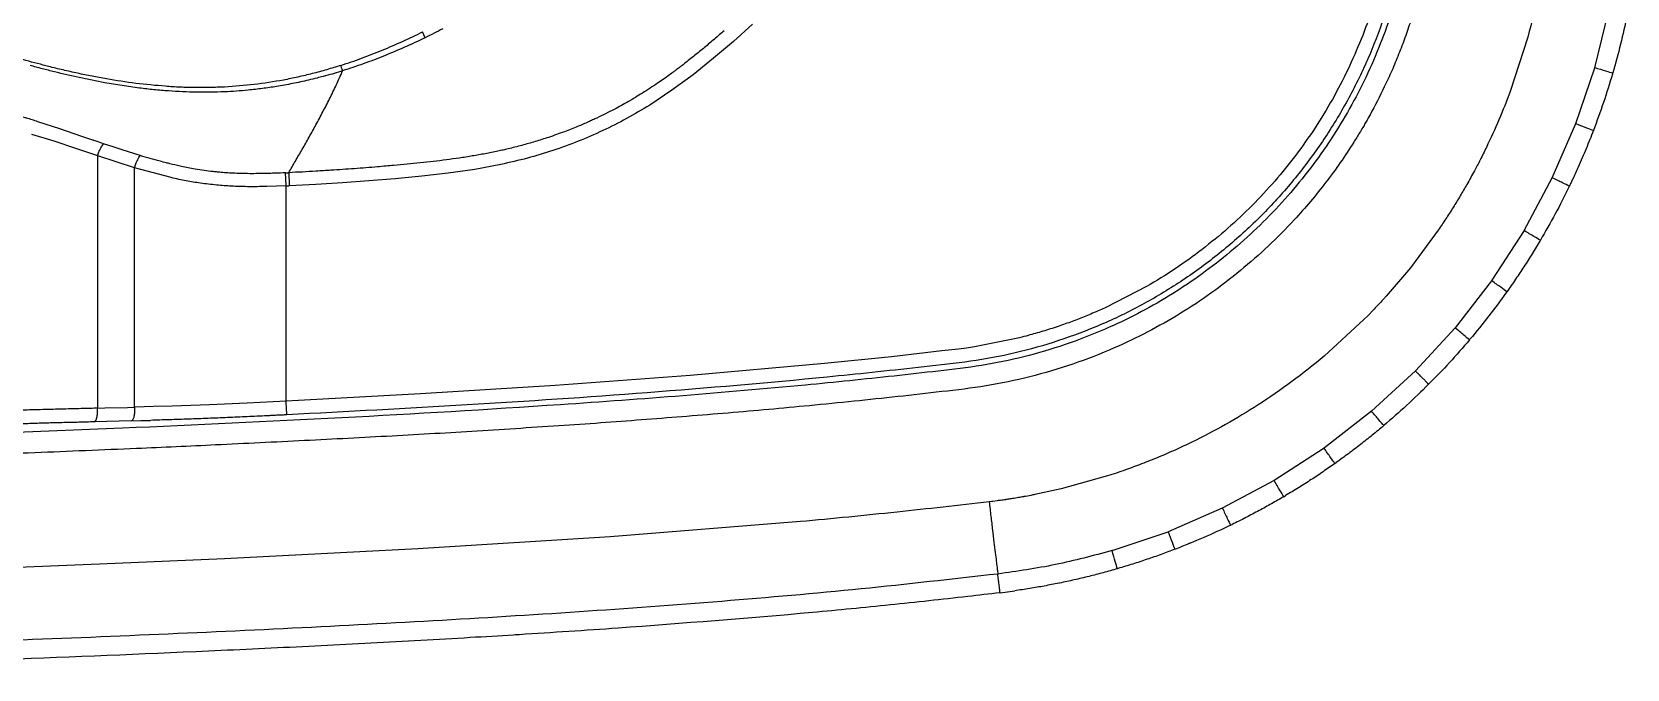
# Model space of a CAD drawing. Extents: x -51 to 27, y -13 to 136.
# Drawn here: x 9.69 to 26.22, y 5.94 to 12.54 of the extents above; entities that cross this region are included whole.
import ezdxf

# ---------------------------------------------------------------- set-up
doc = ezdxf.new("R2010")
doc.units = 0
doc.header["$MEASUREMENT"] = 0
doc.layers.add('GEOMETRY', color=2, linetype='Continuous', lineweight=25)

# ---------------------------------------------------------------- blocks, each defined once
blk = doc.blocks.new('2026 MONTERREY-BLOOM')
at = {"layer": 'GEOMETRY'}
for p, q in [((37.563, -71.548), (37.709, -70.957)), ((25.447, -71.237), (25.418, -71.178)), ((28.839, -71.098), (28.639, -71.275)), ((28.639, -71.275), (28.434, -71.45)), ((36.87, -71.233), (36.688, -71.795)), ((28.434, -71.45), (28.222, -71.62)), ((37.367, -72.127), (37.563, -71.548)), ((28.222, -71.62), (28.003, -71.782)), ((28.003, -71.782), (27.774, -71.934)), ((21.662, -72.182), (21.432, -72.107)), ((21.89, -72.259), (21.662, -72.182)), ((37.124, -72.689), (37.367, -72.127)), ((21.602, -72.309), (21.372, -72.239)), ((21.828, -72.383), (21.602, -72.309)), ((21.941, -72.421), (21.828, -72.383)), ((22.003, -72.298), (21.89, -72.259)), ((22.213, -72.368), (22.115, -72.336)), ((22.306, -72.399), (22.213, -72.368)), ((22.053, -72.459), (21.941, -72.421)), ((22.245, -72.523), (22.053, -72.459)), ((22.053, -75.073), (22.053, -72.459)), ((22.436, -72.584), (22.245, -72.523)), ((22.495, -72.458), (22.306, -72.399)), ((26.231, -72.55), (25.959, -72.601)), ((22.814, -72.686), (22.436, -72.584)), ((22.436, -75.063), (22.436, -72.584)), ((23.999, -72.636), (24.032, -72.635)), ((25.136, -72.697), (24.862, -72.72)), ((25.41, -72.671), (25.136, -72.697)), ((25.684, -72.641), (25.41, -72.671)), ((25.959, -72.601), (25.684, -72.641)), ((36.831, -73.235), (37.124, -72.689)), ((24.006, -72.771), (23.806, -72.778)), ((24.006, -72.771), (24.038, -72.77)), ((24.006, -75), (24.006, -72.771)), ((24.313, -72.756), (24.038, -72.77)), ((24.588, -72.739), (24.313, -72.756)), ((24.862, -72.72), (24.588, -72.739)), ((35.942, -73.229), (35.653, -73.619)), ((36.831, -73.235), (36.498, -73.748)), ((35.653, -73.619), (35.402, -73.914)), ((32.921, -73.813), (32.499, -74.03)), ((36.494, -73.754), (36.116, -74.24)), ((36.498, -73.748), (36.494, -73.754)), ((35.172, -74.156), (34.759, -74.535)), ((35.215, -74.112), (35.172, -74.156)), ((35.269, -74.057), (35.215, -74.112)), ((31.605, -74.343), (31.139, -74.437)), ((36.116, -74.24), (35.705, -74.687)), ((36.266, -74.366), (36.271, -74.36)), ((30.625, -74.501), (30.278, -74.54)), ((30.799, -74.481), (30.625, -74.501)), ((30.97, -74.461), (30.799, -74.481)), ((31.054, -74.45), (30.97, -74.461)), ((31.139, -74.437), (31.054, -74.45)), ((29.583, -74.612), (28.19, -74.736)), ((30.278, -74.54), (29.583, -74.612)), ((35.705, -74.687), (35.251, -75.104)), ((26.794, -74.839), (25.398, -74.926)), ((28.19, -74.736), (26.794, -74.839)), ((23.602, -75.02), (23.21, -75.037)), ((24.006, -75), (23.602, -75.02)), ((25.398, -74.926), (24.006, -75)), ((22.053, -75.073), (22.128, -75.071)), ((22.128, -75.071), (22.361, -75.065)), ((22.361, -75.065), (22.436, -75.063)), ((22.535, -75.06), (22.436, -75.063)), ((22.632, -75.057), (22.535, -75.06)), ((22.824, -75.051), (22.632, -75.057)), ((23.21, -75.037), (22.824, -75.051)), ((35.251, -75.104), (34.765, -75.482)), ((22.403, -75.204), (22.019, -75.215)), ((22.403, -75.204), (22.5, -75.202)), ((22.5, -75.202), (22.599, -75.199)), ((34.759, -75.486), (34.242, -75.821)), ((34.765, -75.482), (34.759, -75.486)), ((34.872, -75.646), (34.884, -75.637)), ((32.515, -75.775), (32.036, -75.909)), ((34.242, -75.821), (33.705, -76.109)), ((32.036, -75.909), (31.764, -75.968)), ((34.341, -75.99), (34.36, -75.978)), ((31.318, -76.039), (31.289, -76.042)), ((31.329, -76.038), (31.318, -76.039)), ((31.372, -76.032), (31.329, -76.038)), ((33.705, -76.109), (33.143, -76.352)), ((29.333, -76.248), (27.361, -76.406)), ((32.563, -76.548), (33.143, -76.352)), ((33.79, -76.285), (33.807, -76.277)), ((27.361, -76.406), (25.371, -76.53)), ((33.364, -76.473), (33.35, -76.479)), ((33.375, -76.468), (33.364, -76.473)), ((25.371, -76.53), (23.368, -76.632)), ((31.402, -76.984), (31.478, -76.974)), ((31.478, -76.974), (31.554, -76.964))]:
    blk.add_line(p, q, dxfattribs=at)
for points, knots in [([(36.859, -38.985), (36.859, -39.022), (36.859, -39.104), (36.859, -39.239), (36.859, -39.396), (36.859, -39.568), (36.859, -39.736), (36.859, -39.877), (36.859, -39.976), (36.859, -40.077), (36.859, -40.194), (36.859, -40.34), (36.859, -40.483), (36.859, -40.621), (36.859, -40.823), (36.859, -41.098), (36.859, -41.453), (36.859, -41.82), (36.858, -42.212), (36.858, -42.618), (36.857, -43.039), (36.855, -43.462), (36.854, -43.893), (36.852, -44.335), (36.849, -45.064), (36.843, -46.07), (36.836, -47.022), (36.831, -47.633), (36.828, -47.913), (36.826, -48.213), (36.822, -48.535), (36.819, -48.88), (36.815, -49.226), (36.807, -49.906), (36.793, -50.909), (36.772, -52.226), (36.748, -53.511), (36.723, -54.715), (36.695, -55.842), (36.674, -56.641), (36.659, -57.171), (36.651, -57.441), (36.643, -57.709), (36.634, -57.975), (36.626, -58.239), (36.607, -58.826), (36.576, -59.723), (36.54, -60.635), (36.515, -61.236), (36.502, -61.54), (36.489, -61.84), (36.474, -62.155), (36.458, -62.501), (36.434, -63.003), (36.402, -63.633), (36.361, -64.364), (36.324, -64.988), (36.291, -65.509), (36.264, -65.92), (36.245, -66.194), (36.235, -66.339), (36.232, -66.374), (36.23, -66.409), (36.227, -66.443), (36.224, -66.478), (36.222, -66.512), (36.219, -66.547), (36.202, -66.781), (36.169, -67.208), (36.117, -67.82), (36.064, -68.396), (36.011, -68.934), (35.958, -69.431), (35.907, -69.882), (35.858, -70.263), (35.795, -70.569), (35.731, -70.824), (35.665, -71.043), (35.608, -71.209), (35.566, -71.323), (35.532, -71.409), (35.497, -71.495), (35.461, -71.58), (35.423, -71.664), (35.351, -71.817), (35.28, -71.955), (35.211, -72.079), (35.186, -72.123), (35.158, -72.17), (35.119, -72.236), (34.999, -72.43), (34.784, -72.739), (34.483, -73.096), (34.184, -73.398), (33.895, -73.652), (33.59, -73.886), (33.269, -74.098), (32.934, -74.287), (32.564, -74.465), (32.157, -74.623), (31.712, -74.754), (31.259, -74.849), (30.8, -74.902), (30.344, -74.954), (29.886, -75.002), (29.441, -75.046), (29.006, -75.087), (28.583, -75.124), (28.161, -75.158), (27.739, -75.191), (27.315, -75.223), (26.731, -75.263), (25.992, -75.311), (25.095, -75.363), (24.191, -75.41), (23.309, -75.453), (22.377, -75.495), (21.391, -75.536), (20.304, -75.576), (19.184, -75.614), (18.079, -75.647), (16.991, -75.677), (16.207, -75.696), (15.689, -75.708), (15.444, -75.713), (15.198, -75.719), (14.951, -75.724), (14.703, -75.729), (14.453, -75.734), (13.759, -75.748), (12.604, -75.768), (11.388, -75.786), (10.554, -75.796), (10.116, -75.801), (9.68, -75.806), (9.248, -75.81), (8.828, -75.814), (8.28, -75.819), (7.585, -75.825), (6.735, -75.83), (5.853, -75.835), (4.966, -75.839), (3.975, -75.842), (2.91, -75.844), (1.754, -75.846), (0.609, -75.847), (-0.455, -75.847), (-1.44, -75.846), (-2.343, -75.845), (-3.238, -75.843), (-3.829, -75.842), (-4.118, -75.841)], [0, 0, 0, 0, 0.0015205, 0.0033457, 0.0054756, 0.007915, 0.0103829, 0.0122963, 0.0136552, 0.0144139, 0.0164289, 0.0184285, 0.0203659, 0.0222411, 0.0240541, 0.0286038, 0.0334271, 0.0385312, 0.0435423, 0.0493867, 0.0550992, 0.0606799, 0.0666233, 0.0726617, 0.0786535, 0.0963497, 0.113627, 0.1174481, 0.121248, 0.1250268, 0.1296573, 0.1343866, 0.1390883, 0.1437626, 0.1620811, 0.1799649, 0.1974138, 0.2144282, 0.2290414, 0.2433183, 0.2470019, 0.2506624, 0.2542999, 0.2579143, 0.2615057, 0.265074, 0.2818429, 0.2980744, 0.3022367, 0.3063621, 0.3104507, 0.3145025, 0.3191882, 0.3245637, 0.3349686, 0.3449124, 0.3543951, 0.3604013, 0.3662067, 0.3711496, 0.3716267, 0.3721023, 0.3725764, 0.3730489, 0.37352, 0.3739896, 0.3744577, 0.3749243, 0.3835541, 0.3918977, 0.3999554, 0.4071383, 0.4139151, 0.4202961, 0.4256539, 0.4295637, 0.4329884, 0.436386, 0.4388658, 0.4401192, 0.4413721, 0.4426249, 0.443878, 0.4451317, 0.4463864, 0.4507691, 0.4514578, 0.4521466, 0.4528356, 0.4537108, 0.455254, 0.4621392, 0.4690242, 0.4742408, 0.4794587, 0.4846756, 0.4898923, 0.4951112, 0.5003286, 0.5066101, 0.5128922, 0.519174, 0.5254609, 0.5317008, 0.5378835, 0.5442016, 0.5499516, 0.55566, 0.5615042, 0.5671845, 0.5729289, 0.5788098, 0.5910574, 0.6030653, 0.6154142, 0.6279319, 0.6390692, 0.6533928, 0.6681633, 0.6833808, 0.6990455, 0.7132005, 0.7277021, 0.7310052, 0.7343258, 0.7376638, 0.7410194, 0.7443924, 0.7477829, 0.7511908, 0.7726989, 0.7948379, 0.8007406, 0.8066865, 0.8126757, 0.8184869, 0.8242755, 0.829799, 0.8408264, 0.8525895, 0.8644161, 0.8767764, 0.8887042, 0.904785, 0.9201624, 0.9358208, 0.9514061, 0.963534, 0.9759348, 0.9882033, 1, 1, 1, 1]), ([(36.643, -38.985), (36.643, -39.828), (36.644, -41.551), (36.638, -44.154), (36.623, -46.796), (36.598, -49.436), (36.56, -52.073), (36.508, -54.709), (36.443, -57.234), (36.364, -59.65), (36.27, -61.957), (36.155, -64.262), (36.031, -66.228), (35.9, -67.852), (35.802, -68.877), (35.716, -69.638), (35.663, -70.134), (35.567, -70.618), (35.44, -71.049), (35.293, -71.432), (35.137, -71.768), (34.958, -72.092), (34.757, -72.403), (34.535, -72.7), (34.293, -72.981), (34.032, -73.244), (33.754, -73.488), (33.46, -73.713), (33.15, -73.917), (32.828, -74.099), (32.47, -74.269), (32.078, -74.421), (31.65, -74.547), (31.21, -74.637), (30.76, -74.689), (30.304, -74.741), (29.845, -74.789), (29.117, -74.861), (28.118, -74.947), (26.517, -75.064), (24.581, -75.177), (22.165, -75.291), (19.603, -75.387), (16.893, -75.466), (14.119, -75.527), (11.282, -75.573), (9.295, -75.594), (8.222, -75.603), (8.062, -75.605), (7.902, -75.606), (7.75, -75.607), (7.619, -75.608), (7.509, -75.609), (7.406, -75.61), (7.287, -75.61), (6.823, -75.614), (5.731, -75.62), (3.332, -75.628), (-0.049, -75.632), (-2.762, -75.627), (-4.118, -75.625)], [0, 0, 0, 0, 0.034488, 0.070526, 0.106569, 0.142591, 0.178588, 0.214528, 0.250471, 0.281965, 0.313469, 0.344975, 0.376447, 0.394063, 0.411668, 0.418581, 0.425411, 0.432079, 0.438744, 0.443794, 0.448844, 0.453894, 0.458943, 0.463993, 0.469043, 0.474092, 0.479142, 0.484192, 0.489242, 0.494293, 0.499343, 0.505424, 0.511505, 0.517586, 0.523766, 0.530042, 0.536349, 0.542658, 0.560012, 0.577374, 0.608371, 0.639386, 0.67635, 0.71332, 0.75032, 0.789907, 0.829466, 0.831649, 0.833831, 0.836013, 0.838185, 0.84005, 0.841408, 0.842657, 0.844259, 0.846315, 0.861623, 0.88897, 0.944497, 1, 1, 1, 1]), ([(36.225, -61.543), (36.196, -62.167), (36.139, -63.415), (36.032, -65.286), (35.914, -66.998), (35.772, -68.552), (35.667, -69.638), (35.553, -70.41), (35.437, -70.864), (35.283, -71.307), (35.089, -71.735), (34.859, -72.143), (34.594, -72.53), (34.296, -72.892), (33.967, -73.226), (33.609, -73.53), (33.226, -73.801), (32.821, -74.038), (32.396, -74.237), (31.955, -74.398), (31.502, -74.521), (31.033, -74.601), (30.557, -74.651), (30.081, -74.704), (29.146, -74.799), (27.748, -74.919), (25.881, -75.044), (24.635, -75.109), (24.013, -75.142)], [0, 0, 0, 0, 0.083331, 0.166589, 0.249767, 0.312162, 0.374551, 0.39527, 0.416087, 0.436907, 0.457721, 0.478532, 0.499343, 0.520158, 0.54098, 0.561805, 0.582632, 0.603461, 0.624291, 0.645118, 0.665943, 0.686771, 0.708478, 0.729771, 0.750567, 0.833744, 0.916911, 1, 1, 1, 1]), ([(37.057, -70.274), (37.052, -70.314), (37.043, -70.385), (37.032, -70.462), (37.026, -70.502), (37.024, -70.512), (37.024, -70.515), (37.024, -70.516), (37.018, -70.555), (37.007, -70.621), (36.992, -70.701), (36.953, -70.902), (36.91, -71.075), (36.87, -71.233)], [0, 0, 0, 0, 0.125007, 0.217269, 0.24109, 0.247423, 0.249194, 0.249732, 0.250036, 0.371682, 0.453972, 0.500055, 1, 1, 1, 1]), ([(35.357, -70.597), (35.327, -70.708), (35.267, -70.931), (35.185, -71.146), (35.144, -71.254)], [0, 0, 0, 0, 0.500027, 1, 1, 1, 1]), ([(37.899, -71.004), (37.877, -71.105), (37.834, -71.305), (37.778, -71.503), (37.751, -71.602)], [0, 0, 0, 0, 0.499761, 1, 1, 1, 1]), ([(25.001, -71.366), (25.072, -71.337), (25.212, -71.277), (25.35, -71.211), (25.418, -71.178)], [0, 0, 0, 0, 0.501691, 1, 1, 1, 1]), ([(25.628, -71.146), (25.598, -71.161), (25.538, -71.192), (25.477, -71.222), (25.447, -71.237)], [0, 0, 0, 0, 0.499548, 1, 1, 1, 1]), ([(28.543, -71.165), (28.51, -71.194), (28.443, -71.252), (28.375, -71.309), (28.341, -71.338)], [0, 0, 0, 0, 0.5001834, 1, 1, 1, 1]), ([(21.545, -71.535), (21.527, -71.53), (21.427, -71.505), (21.23, -71.452), (21.053, -71.398), (20.955, -71.369)], [0, 0, 0, 0, 0.093665, 0.500001, 1, 1, 1, 1]), ([(24.573, -71.524), (24.645, -71.5), (24.789, -71.452), (24.931, -71.395), (25.001, -71.366)], [0, 0, 0, 0, 0.498656, 1, 1, 1, 1]), ([(25.447, -71.237), (25.376, -71.271), (25.234, -71.338), (25.088, -71.398), (25.016, -71.428)], [0, 0, 0, 0, 0.500246, 1, 1, 1, 1]), ([(28.341, -71.338), (28.307, -71.366), (28.238, -71.423), (28.168, -71.478), (28.133, -71.505)], [0, 0, 0, 0, 0.4997842, 1, 1, 1, 1]), ([(35.144, -71.254), (35.099, -71.36), (35.01, -71.572), (34.9, -71.775), (34.845, -71.876)], [0, 0, 0, 0, 0.500047, 1, 1, 1, 1]), ([(21.606, -71.591), (21.563, -71.58), (21.479, -71.559), (21.394, -71.536), (21.352, -71.525)], [0, 0, 0, 0, 0.498885, 1, 1, 1, 1]), ([(21.844, -71.605), (21.794, -71.594), (21.694, -71.572), (21.595, -71.548), (21.545, -71.535)], [0, 0, 0, 0, 0.499885, 1, 1, 1, 1]), ([(24.573, -71.524), (24.524, -71.539), (24.426, -71.57), (24.327, -71.596), (24.277, -71.609)], [0, 0, 0, 0, 0.498499, 1, 1, 1, 1]), ([(24.591, -71.58), (24.587, -71.569), (24.58, -71.546), (24.575, -71.531), (24.573, -71.524)], [0, 0, 0, 0, 0.4999974, 1, 1, 1, 1]), ([(25.016, -71.428), (24.946, -71.455), (24.805, -71.51), (24.662, -71.556), (24.591, -71.58)], [0, 0, 0, 0, 0.4995817, 1, 1, 1, 1]), ([(28.07, -71.554), (28.054, -71.565), (28.024, -71.588), (27.993, -71.611), (27.977, -71.622)], [0, 0, 0, 0, 0.503075, 1, 1, 1, 1]), ([(28.133, -71.505), (28.123, -71.513), (28.102, -71.53), (28.08, -71.546), (28.07, -71.554)], [0, 0, 0, 0, 0.499977, 1, 1, 1, 1]), ([(37.563, -71.547), (37.604, -71.559), (37.685, -71.583), (37.729, -71.596), (37.751, -71.602)], [0, 0, 0, 0, 0.49997, 1, 1, 1, 1]), ([(22.126, -71.703), (22.038, -71.686), (21.864, -71.653), (21.691, -71.612), (21.606, -71.591)], [0, 0, 0, 0, 0.503735, 1, 1, 1, 1]), ([(22.146, -71.664), (22.095, -71.655), (21.994, -71.637), (21.894, -71.616), (21.844, -71.605)], [0, 0, 0, 0, 0.49986, 1, 1, 1, 1]), ([(22.485, -71.759), (22.425, -71.751), (22.305, -71.735), (22.186, -71.714), (22.126, -71.703)], [0, 0, 0, 0, 0.500029, 1, 1, 1, 1]), ([(22.755, -71.74), (22.653, -71.732), (22.449, -71.714), (22.247, -71.681), (22.146, -71.664)], [0, 0, 0, 0, 0.499827, 1, 1, 1, 1]), ([(23.978, -71.676), (23.877, -71.693), (23.675, -71.727), (23.471, -71.741), (23.368, -71.748)], [0, 0, 0, 0, 0.499896, 1, 1, 1, 1]), ([(24.236, -71.677), (24.182, -71.689), (24.072, -71.714), (23.961, -71.733), (23.906, -71.743)], [0, 0, 0, 0, 0.500002, 1, 1, 1, 1]), ([(24.277, -71.609), (24.228, -71.621), (24.128, -71.646), (24.028, -71.666), (23.978, -71.676)], [0, 0, 0, 0, 0.500108, 1, 1, 1, 1]), ([(24.591, -71.58), (24.532, -71.598), (24.473, -71.616), (24.405, -71.634), (24.376, -71.642), (24.317, -71.657), (24.266, -71.67), (24.236, -71.677)], [0, 0, 0, 0, 0.499991, 0.507567, 0.57076, 0.749997, 1, 1, 1, 1]), ([(24.455, -71.869), (24.478, -71.823), (24.525, -71.729), (24.569, -71.629), (24.591, -71.58)], [0, 0, 0, 0, 0.499467, 1, 1, 1, 1]), ([(27.854, -71.709), (27.828, -71.726), (27.776, -71.761), (27.723, -71.794), (27.696, -71.811)], [0, 0, 0, 0, 0.498428, 1, 1, 1, 1]), ([(27.977, -71.622), (27.957, -71.637), (27.916, -71.666), (27.874, -71.694), (27.854, -71.709)], [0, 0, 0, 0, 0.4997, 1, 1, 1, 1]), ([(37.747, -71.614), (37.717, -71.712), (37.657, -71.909), (37.586, -72.101), (37.55, -72.197)], [0, 0, 0, 0, 0.500303, 1, 1, 1, 1]), ([(37.751, -71.602), (37.75, -71.604), (37.749, -71.608), (37.748, -71.612), (37.747, -71.614)], [0, 0, 0, 0, 0.500001, 1, 1, 1, 1]), ([(22.788, -71.789), (22.737, -71.785), (22.636, -71.777), (22.536, -71.765), (22.485, -71.759)], [0, 0, 0, 0, 0.500005, 1, 1, 1, 1]), ([(23.061, -71.754), (23.01, -71.753), (22.908, -71.751), (22.806, -71.744), (22.755, -71.74)], [0, 0, 0, 0, 0.4999851, 1, 1, 1, 1]), ([(23.366, -71.798), (23.27, -71.8), (23.077, -71.806), (22.884, -71.794), (22.788, -71.789)], [0, 0, 0, 0, 0.5, 1, 1, 1, 1]), ([(23.368, -71.748), (23.317, -71.75), (23.266, -71.752), (23.213, -71.753), (23.206, -71.754), (23.18, -71.754), (23.131, -71.754), (23.087, -71.754), (23.061, -71.754)], [0, 0, 0, 0, 0.4999914, 0.5023289, 0.5199717, 0.5682998, 0.7499965, 1, 1, 1, 1]), ([(23.613, -71.78), (23.572, -71.784), (23.49, -71.792), (23.407, -71.796), (23.366, -71.798)], [0, 0, 0, 0, 0.500005, 1, 1, 1, 1]), ([(23.906, -71.743), (23.858, -71.75), (23.76, -71.765), (23.662, -71.775), (23.613, -71.78)], [0, 0, 0, 0, 0.5, 1, 1, 1, 1]), ([(24.315, -72.139), (24.338, -72.095), (24.386, -72.007), (24.432, -71.915), (24.455, -71.869)], [0, 0, 0, 0, 0.499678, 1, 1, 1, 1]), ([(27.696, -71.811), (27.672, -71.826), (27.633, -71.85), (27.585, -71.878), (27.512, -71.921), (27.454, -71.952), (27.405, -71.979)], [0, 0, 0, 0, 0.250003, 0.412218, 0.500009, 1, 1, 1, 1]), ([(34.845, -71.876), (34.787, -71.975), (34.67, -72.174), (34.534, -72.36), (34.466, -72.453)], [0, 0, 0, 0, 0.500032, 1, 1, 1, 1]), ([(36.688, -71.795), (36.65, -71.893), (36.575, -72.088), (36.485, -72.278), (36.441, -72.373)], [0, 0, 0, 0, 0.499999, 1, 1, 1, 1]), ([(21.432, -72.107), (21.394, -72.094), (21.355, -72.082), (21.314, -72.069), (21.309, -72.068), (21.29, -72.062), (21.253, -72.05), (21.219, -72.04), (21.199, -72.033)], [0, 0, 0, 0, 0.499997, 0.501926, 0.518671, 0.566565, 0.749999, 1, 1, 1, 1]), ([(27.405, -71.979), (27.375, -71.994), (27.315, -72.025), (27.255, -72.054), (27.225, -72.069)], [0, 0, 0, 0, 0.499706, 1, 1, 1, 1]), ([(27.774, -71.934), (27.694, -71.982), (27.536, -72.077), (27.369, -72.159), (27.287, -72.199)], [0, 0, 0, 0, 0.502436, 1, 1, 1, 1]), ([(24.173, -72.392), (24.197, -72.351), (24.244, -72.268), (24.291, -72.182), (24.315, -72.139)], [0, 0, 0, 0, 0.499759, 1, 1, 1, 1]), ([(26.888, -72.211), (26.86, -72.221), (26.805, -72.241), (26.75, -72.26), (26.723, -72.269)], [0, 0, 0, 0, 0.500003, 1, 1, 1, 1]), ([(27.287, -72.199), (27.202, -72.237), (27.032, -72.314), (26.857, -72.375), (26.768, -72.406)], [0, 0, 0, 0, 0.498545, 1, 1, 1, 1]), ([(27.026, -72.156), (27.003, -72.166), (26.957, -72.185), (26.911, -72.202), (26.888, -72.211)], [0, 0, 0, 0, 0.499935, 1, 1, 1, 1]), ([(27.138, -72.108), (27.119, -72.117), (27.082, -72.133), (27.045, -72.149), (27.026, -72.156)], [0, 0, 0, 0, 0.499898, 1, 1, 1, 1]), ([(27.225, -72.069), (27.21, -72.075), (27.181, -72.089), (27.152, -72.102), (27.138, -72.108)], [0, 0, 0, 0, 0.499892, 1, 1, 1, 1]), ([(37.368, -72.127), (37.407, -72.142), (37.486, -72.173), (37.529, -72.189), (37.55, -72.197)], [0, 0, 0, 0, 0.49997, 1, 1, 1, 1]), ([(37.55, -72.197), (37.525, -72.261), (37.475, -72.388), (37.42, -72.513), (37.392, -72.576)], [0, 0, 0, 0, 0.500107, 1, 1, 1, 1]), ([(22.115, -72.336), (22.089, -72.327), (22.056, -72.316), (22.018, -72.303), (22.007, -72.299), (22.003, -72.298)], [0, 0, 0, 0, 0.690716, 0.893048, 1, 1, 1, 1]), ([(22.053, -72.459), (22.057, -72.446), (22.066, -72.419), (22.082, -72.383), (22.1, -72.353), (22.11, -72.342), (22.115, -72.336)], [0, 0, 0, 0, 0.250005, 0.499991, 0.750005, 1, 1, 1, 1]), ([(26.306, -72.388), (26.288, -72.392), (26.253, -72.4), (26.218, -72.408), (26.2, -72.412)], [0, 0, 0, 0, 0.496372, 1, 1, 1, 1]), ([(26.447, -72.352), (26.424, -72.358), (26.377, -72.371), (26.329, -72.382), (26.306, -72.388)], [0, 0, 0, 0, 0.500038, 1, 1, 1, 1]), ([(26.723, -72.269), (26.677, -72.284), (26.586, -72.314), (26.493, -72.339), (26.447, -72.352)], [0, 0, 0, 0, 0.5001574, 1, 1, 1, 1]), ([(36.441, -72.373), (36.419, -72.417), (36.379, -72.498), (36.312, -72.626), (36.244, -72.749), (36.17, -72.875), (36.097, -72.995), (36.021, -73.113), (35.968, -73.191), (35.942, -73.229)], [0, 0, 0, 0, 0.14575, 0.274938, 0.43592, 0.573379, 0.715798, 0.858878, 1, 1, 1, 1]), ([(22.436, -72.584), (22.44, -72.57), (22.449, -72.543), (22.464, -72.507), (22.48, -72.476), (22.49, -72.464), (22.495, -72.458)], [0, 0, 0, 0, 0.250006, 0.500003, 0.750004, 1, 1, 1, 1]), ([(22.906, -72.567), (22.871, -72.559), (22.823, -72.548), (22.755, -72.531), (22.652, -72.504), (22.563, -72.478), (22.495, -72.458)], [0, 0, 0, 0, 0.249995, 0.342452, 0.500001, 1, 1, 1, 1]), ([(24.032, -72.635), (24.055, -72.595), (24.102, -72.515), (24.149, -72.433), (24.173, -72.392)], [0, 0, 0, 0, 0.499749, 1, 1, 1, 1]), ([(25.395, -72.533), (25.349, -72.538), (25.259, -72.547), (25.168, -72.555), (25.123, -72.56)], [0, 0, 0, 0, 0.499884, 1, 1, 1, 1]), ([(25.666, -72.502), (25.621, -72.508), (25.53, -72.519), (25.44, -72.528), (25.395, -72.533)], [0, 0, 0, 0, 0.4996095, 1, 1, 1, 1]), ([(25.934, -72.462), (25.89, -72.47), (25.8, -72.484), (25.711, -72.496), (25.666, -72.502)], [0, 0, 0, 0, 0.4995219, 1, 1, 1, 1]), ([(26.2, -72.412), (26.156, -72.421), (26.068, -72.439), (25.979, -72.455), (25.934, -72.462)], [0, 0, 0, 0, 0.4996605, 1, 1, 1, 1]), ([(26.768, -72.406), (26.681, -72.433), (26.504, -72.489), (26.323, -72.529), (26.231, -72.55)], [0, 0, 0, 0, 0.493997, 1, 1, 1, 1]), ([(34.466, -72.453), (34.395, -72.544), (34.253, -72.725), (34.094, -72.891), (34.014, -72.974)], [0, 0, 0, 0, 0.500005, 1, 1, 1, 1]), ([(23.2, -72.754), (23.173, -72.751), (23.12, -72.744), (23.043, -72.732), (22.969, -72.719), (22.892, -72.704), (22.841, -72.692), (22.814, -72.686)], [0, 0, 0, 0, 0.213331, 0.401707, 0.595742, 0.78747, 1, 1, 1, 1]), ([(23.042, -72.594), (23.019, -72.59), (22.973, -72.581), (22.928, -72.572), (22.906, -72.567)], [0, 0, 0, 0, 0.4987913, 1, 1, 1, 1]), ([(23.226, -72.621), (23.195, -72.617), (23.133, -72.609), (23.072, -72.599), (23.042, -72.594)], [0, 0, 0, 0, 0.499945, 1, 1, 1, 1]), ([(23.317, -72.631), (23.302, -72.629), (23.271, -72.626), (23.241, -72.623), (23.226, -72.621)], [0, 0, 0, 0, 0.500889, 1, 1, 1, 1]), ([(23.452, -72.64), (23.429, -72.639), (23.384, -72.636), (23.339, -72.633), (23.317, -72.631)], [0, 0, 0, 0, 0.501998, 1, 1, 1, 1]), ([(23.629, -72.645), (23.599, -72.645), (23.54, -72.644), (23.481, -72.641), (23.452, -72.64)], [0, 0, 0, 0, 0.5, 1, 1, 1, 1]), ([(23.793, -72.644), (23.766, -72.644), (23.711, -72.645), (23.656, -72.645), (23.629, -72.645)], [0, 0, 0, 0, 0.4999972, 1, 1, 1, 1]), ([(23.999, -72.636), (23.965, -72.638), (23.909, -72.64), (23.84, -72.642), (23.805, -72.643), (23.793, -72.644)], [0, 0, 0, 0, 0.5, 0.817454, 1, 1, 1, 1]), ([(24.315, -72.62), (24.268, -72.623), (24.174, -72.628), (24.079, -72.632), (24.032, -72.635)], [0, 0, 0, 0, 0.499938, 1, 1, 1, 1]), ([(24.47, -72.61), (24.445, -72.612), (24.393, -72.615), (24.341, -72.618), (24.315, -72.62)], [0, 0, 0, 0, 0.49995, 1, 1, 1, 1]), ([(24.953, -72.575), (24.873, -72.581), (24.712, -72.594), (24.551, -72.605), (24.47, -72.61)], [0, 0, 0, 0, 0.4998702, 1, 1, 1, 1]), ([(25.123, -72.56), (25.095, -72.562), (25.038, -72.567), (24.981, -72.572), (24.953, -72.575)], [0, 0, 0, 0, 0.500027, 1, 1, 1, 1]), ([(37.301, -72.774), (37.28, -72.764), (37.239, -72.744), (37.162, -72.707), (37.124, -72.689)], [0, 0, 0, 0, 0.50003, 1, 1, 1, 1]), ([(37.335, -72.701), (37.329, -72.713), (37.318, -72.737), (37.306, -72.762), (37.3, -72.774)], [0, 0, 0, 0, 0.5, 1, 1, 1, 1]), ([(37.392, -72.576), (37.383, -72.597), (37.364, -72.639), (37.345, -72.68), (37.335, -72.701)], [0, 0, 0, 0, 0.499999, 1, 1, 1, 1]), ([(23.604, -72.78), (23.575, -72.779), (23.52, -72.778), (23.44, -72.775), (23.363, -72.77), (23.283, -72.763), (23.229, -72.757), (23.2, -72.754)], [0, 0, 0, 0, 0.213452, 0.407003, 0.593603, 0.786696, 1, 1, 1, 1]), ([(37.295, -72.784), (37.249, -72.878), (37.156, -73.064), (37.052, -73.244), (37, -73.334)], [0, 0, 0, 0, 0.499994, 1, 1, 1, 1]), ([(37.3, -72.774), (37.3, -72.775), (37.298, -72.779), (37.296, -72.783), (37.295, -72.784)], [0, 0, 0, 0, 0.5, 1, 1, 1, 1]), ([(34.014, -72.974), (33.931, -73.054), (33.766, -73.215), (33.586, -73.358), (33.496, -73.43)], [0, 0, 0, 0, 0.49998, 1, 1, 1, 1]), ([(36.997, -73.338), (36.97, -73.384), (36.916, -73.474), (36.859, -73.563), (36.83, -73.608)], [0, 0, 0, 0, 0.499996, 1, 1, 1, 1]), ([(37, -73.334), (36.98, -73.322), (36.941, -73.299), (36.868, -73.256), (36.832, -73.235)], [0, 0, 0, 0, 0.50003, 1, 1, 1, 1]), ([(37, -73.334), (37, -73.335), (36.999, -73.336), (36.998, -73.338), (36.997, -73.338)], [0, 0, 0, 0, 0.5, 1, 1, 1, 1]), ([(33.496, -73.43), (33.403, -73.499), (33.218, -73.636), (33.02, -73.754), (32.921, -73.813)], [0, 0, 0, 0, 0.49997, 1, 1, 1, 1]), ([(36.83, -73.608), (36.816, -73.629), (36.787, -73.673), (36.758, -73.716), (36.743, -73.738)], [0, 0, 0, 0, 0.499998, 1, 1, 1, 1]), ([(36.653, -73.867), (36.592, -73.951), (36.47, -74.119), (36.337, -74.28), (36.271, -74.36)], [0, 0, 0, 0, 0.499998, 1, 1, 1, 1]), ([(36.653, -73.867), (36.635, -73.854), (36.597, -73.827), (36.529, -73.778), (36.494, -73.754)], [0, 0, 0, 0, 0.50003, 1, 1, 1, 1]), ([(36.743, -73.738), (36.729, -73.759), (36.699, -73.803), (36.669, -73.846), (36.653, -73.867)], [0, 0, 0, 0, 0.499999, 1, 1, 1, 1]), ([(32.499, -74.03), (32.478, -74.039), (32.432, -74.06), (32.362, -74.09), (32.29, -74.12), (32.221, -74.148), (32.15, -74.175), (32.077, -74.201), (32.001, -74.227), (31.924, -74.253), (31.846, -74.277), (31.769, -74.299), (31.689, -74.321), (31.634, -74.336), (31.605, -74.343)], [0, 0, 0, 0, 0.072574, 0.16041, 0.240149, 0.318145, 0.397786, 0.47932, 0.562488, 0.651286, 0.736719, 0.820603, 0.903324, 1, 1, 1, 1]), ([(35.402, -73.914), (35.394, -73.923), (35.372, -73.947), (35.349, -73.972), (35.327, -73.996), (35.304, -74.02), (35.283, -74.043), (35.269, -74.057)], [0, 0, 0, 0, 0.181291, 0.499995, 0.522066, 0.690584, 1, 1, 1, 1]), ([(36.266, -74.366), (36.198, -74.445), (36.061, -74.603), (35.915, -74.752), (35.842, -74.826)], [0, 0, 0, 0, 0.500005, 1, 1, 1, 1]), ([(36.266, -74.366), (36.248, -74.351), (36.213, -74.322), (36.149, -74.267), (36.116, -74.24)], [0, 0, 0, 0, 0.50003, 1, 1, 1, 1]), ([(34.759, -74.535), (34.649, -74.624), (34.43, -74.804), (34.194, -74.961), (34.076, -75.039)], [0, 0, 0, 0, 0.5, 1, 1, 1, 1]), ([(35.842, -74.826), (35.84, -74.824), (35.836, -74.82), (35.83, -74.813), (35.823, -74.806), (35.816, -74.799), (35.809, -74.792), (35.802, -74.785), (35.795, -74.777), (35.787, -74.77), (35.778, -74.76), (35.766, -74.748), (35.75, -74.732), (35.73, -74.712), (35.713, -74.696), (35.705, -74.687)], [0, 0, 0, 0, 0.0717073, 0.1407847, 0.2072315, 0.2710474, 0.3322321, 0.3907854, 0.4467072, 0.4999977, 0.5637166, 0.6455739, 0.74557, 0.8637086, 1, 1, 1, 1]), ([(35.842, -74.826), (35.767, -74.9), (35.617, -75.047), (35.457, -75.185), (35.378, -75.254)], [0, 0, 0, 0, 0.499995, 1, 1, 1, 1]), ([(24.013, -75.142), (24.013, -75.139), (24.012, -75.133), (24.011, -75.1), (24.008, -75.054), (24.006, -75.018), (24.006, -75)], [0, 0, 0, 0, 0.250006, 0.499997, 0.749996, 1, 1, 1, 1]), ([(21.484, -75.088), (21.411, -75.09), (21.267, -75.094), (21.121, -75.099), (21.048, -75.101)], [0, 0, 0, 0, 0.499798, 1, 1, 1, 1]), ([(21.909, -75.077), (21.839, -75.079), (21.698, -75.082), (21.555, -75.086), (21.484, -75.088)], [0, 0, 0, 0, 0.499348, 1, 1, 1, 1]), ([(22.053, -75.073), (22.028, -75.074), (21.98, -75.075), (21.932, -75.076), (21.909, -75.077)], [0, 0, 0, 0, 0.512212, 1, 1, 1, 1]), ([(23.909, -75.147), (23.892, -75.148), (23.858, -75.15), (23.824, -75.151), (23.807, -75.152)], [0, 0, 0, 0, 0.500104, 1, 1, 1, 1]), ([(24.013, -75.142), (23.995, -75.143), (23.961, -75.144), (23.926, -75.146), (23.909, -75.147)], [0, 0, 0, 0, 0.500103, 1, 1, 1, 1]), ([(34.076, -75.039), (33.965, -75.109), (33.742, -75.247), (33.507, -75.366), (33.39, -75.425)], [0, 0, 0, 0, 0.5000021, 1, 1, 1, 1]), ([(35.378, -75.254), (35.363, -75.236), (35.333, -75.201), (35.279, -75.137), (35.251, -75.104)], [0, 0, 0, 0, 0.5000301, 1, 1, 1, 1]), ([(21.389, -75.232), (21.336, -75.233), (21.23, -75.237), (21.123, -75.24), (21.07, -75.242)], [0, 0, 0, 0, 0.499991, 1, 1, 1, 1]), ([(22.019, -75.215), (21.993, -75.215), (21.939, -75.217), (21.886, -75.218), (21.859, -75.219)], [0, 0, 0, 0, 0.500044, 1, 1, 1, 1]), ([(35.378, -75.254), (35.338, -75.287), (35.258, -75.354), (35.176, -75.418), (35.135, -75.45)], [0, 0, 0, 0, 0.5, 1, 1, 1, 1]), ([(33.39, -75.425), (33.334, -75.451), (33.22, -75.505), (33.046, -75.581), (32.872, -75.65), (32.696, -75.715), (32.577, -75.755), (32.515, -75.775)], [0, 0, 0, 0, 0.196383, 0.401086, 0.603396, 0.792405, 1, 1, 1, 1]), ([(34.872, -75.646), (34.859, -75.627), (34.832, -75.59), (34.783, -75.521), (34.759, -75.486)], [0, 0, 0, 0, 0.50003, 1, 1, 1, 1]), ([(35.135, -75.45), (35.094, -75.482), (35.011, -75.545), (34.927, -75.606), (34.884, -75.637)], [0, 0, 0, 0, 0.500002, 1, 1, 1, 1]), ([(34.872, -75.646), (34.831, -75.674), (34.75, -75.731), (34.667, -75.786), (34.626, -75.813)], [0, 0, 0, 0, 0.500003, 1, 1, 1, 1]), ([(34.341, -75.99), (34.33, -75.97), (34.306, -75.93), (34.263, -75.858), (34.242, -75.821)], [0, 0, 0, 0, 0.5000301, 1, 1, 1, 1]), ([(34.626, -75.813), (34.582, -75.841), (34.494, -75.898), (34.405, -75.951), (34.36, -75.978)], [0, 0, 0, 0, 0.500003, 1, 1, 1, 1]), ([(31.532, -76.009), (31.516, -76.011), (31.492, -76.015), (31.466, -76.019), (31.456, -76.021), (31.453, -76.021), (31.453, -76.021), (31.451, -76.021), (31.44, -76.023), (31.413, -76.027), (31.388, -76.03), (31.372, -76.032)], [0, 0, 0, 0, 0.304883, 0.446765, 0.484462, 0.495, 0.498191, 0.499997, 0.525423, 0.703975, 1, 1, 1, 1]), ([(31.764, -75.968), (31.75, -75.97), (31.711, -75.978), (31.671, -75.985), (31.628, -75.993), (31.589, -75.999), (31.553, -76.006), (31.532, -76.009)], [0, 0, 0, 0, 0.18425, 0.500014, 0.525697, 0.737529, 1, 1, 1, 1]), ([(34.341, -75.99), (34.299, -76.014), (34.215, -76.063), (34.13, -76.11), (34.087, -76.133)], [0, 0, 0, 0, 0.500003, 1, 1, 1, 1]), ([(31.289, -76.042), (30.971, -76.079), (30.32, -76.154), (29.667, -76.216), (29.333, -76.248)], [0, 0, 0, 0, 0.488461, 1, 1, 1, 1]), ([(31.289, -76.042), (31.295, -76.093), (31.307, -76.193), (31.324, -76.335), (31.339, -76.462), (31.352, -76.569), (31.363, -76.657), (31.371, -76.722), (31.376, -76.768), (31.378, -76.782), (31.379, -76.79)], [0, 0, 0, 0, 0.140957, 0.277358, 0.409201, 0.536485, 0.659208, 0.777369, 0.890967, 1, 1, 1, 1]), ([(33.705, -76.109), (33.724, -76.147), (33.76, -76.223), (33.78, -76.264), (33.79, -76.285)], [0, 0, 0, 0, 0.49997, 1, 1, 1, 1]), ([(34.087, -76.133), (34.064, -76.145), (34.018, -76.17), (33.971, -76.194), (33.948, -76.206)], [0, 0, 0, 0, 0.500001, 1, 1, 1, 1]), ([(33.143, -76.352), (33.159, -76.391), (33.189, -76.47), (33.205, -76.513), (33.214, -76.534)], [0, 0, 0, 0, 0.49997, 1, 1, 1, 1]), ([(33.79, -76.285), (33.697, -76.329), (33.509, -76.417), (33.317, -76.493), (33.22, -76.532)], [0, 0, 0, 0, 0.49993, 1, 1, 1, 1]), ([(33.948, -76.206), (33.925, -76.218), (33.878, -76.242), (33.83, -76.265), (33.807, -76.277)], [0, 0, 0, 0, 0.500001, 1, 1, 1, 1]), ([(23.368, -76.632), (22.936, -76.651), (22.053, -76.691), (20.703, -76.743), (19.785, -76.773), (19.317, -76.789)], [0, 0, 0, 0, 0.320366, 0.653696, 1, 1, 1, 1]), ([(32.563, -76.548), (32.368, -76.6), (31.978, -76.705), (31.579, -76.761), (31.379, -76.79)], [0, 0, 0, 0, 0.5, 1, 1, 1, 1]), ([(32.618, -76.735), (32.612, -76.713), (32.599, -76.669), (32.575, -76.588), (32.563, -76.548)], [0, 0, 0, 0, 0.50003, 1, 1, 1, 1]), ([(32.925, -76.638), (32.876, -76.655), (32.777, -76.688), (32.676, -76.718), (32.626, -76.733)], [0, 0, 0, 0, 0.499897, 1, 1, 1, 1]), ([(33.214, -76.534), (33.166, -76.552), (33.07, -76.589), (32.974, -76.622), (32.925, -76.638)], [0, 0, 0, 0, 0.499813, 1, 1, 1, 1]), ([(33.22, -76.532), (33.219, -76.532), (33.217, -76.533), (33.215, -76.534), (33.214, -76.534)], [0, 0, 0, 0, 0.499996, 1, 1, 1, 1]), ([(31.379, -76.79), (30.907, -76.843), (29.955, -76.951), (28.509, -77.077), (27.031, -77.186), (25.516, -77.278), (23.964, -77.359), (22.379, -77.431), (20.715, -77.496), (18.981, -77.554), (17.188, -77.605), (15.402, -77.647), (13.637, -77.682), (12.115, -77.706), (10.836, -77.724), (9.797, -77.736), (8.782, -77.746), (7.795, -77.754), (6.84, -77.76), (5.918, -77.765), (5.034, -77.769), (4.217, -77.772), (3.468, -77.773), (2.785, -77.774), (2.142, -77.775), (1.542, -77.775), (0.986, -77.775), (0.477, -77.775), (0.153, -77.774), (0, -77.774)], [0, 0, 0, 0, 0.045327, 0.091492, 0.138644, 0.186922, 0.236441, 0.287054, 0.338459, 0.395546, 0.4528, 0.509805, 0.566147, 0.621411, 0.655219, 0.688342, 0.72068, 0.75213, 0.782592, 0.811963, 0.840143, 0.867029, 0.889987, 0.911746, 0.932234, 0.951377, 0.969101, 0.985333, 1, 1, 1, 1]), ([(31.402, -76.984), (31.4, -76.971), (31.398, -76.947), (31.392, -76.9), (31.386, -76.849), (31.381, -76.809), (31.379, -76.79)], [0, 0, 0, 0, 0.283047, 0.544687, 0.78399, 1, 1, 1, 1]), ([(32.324, -76.815), (32.273, -76.827), (32.171, -76.852), (32.069, -76.873), (32.018, -76.884)], [0, 0, 0, 0, 0.500176, 1, 1, 1, 1]), ([(32.618, -76.735), (32.569, -76.749), (32.471, -76.777), (32.373, -76.802), (32.324, -76.815)], [0, 0, 0, 0, 0.500054, 1, 1, 1, 1]), ([(32.626, -76.733), (32.625, -76.733), (32.622, -76.734), (32.619, -76.735), (32.618, -76.735)], [0, 0, 0, 0, 0.4999993, 1, 1, 1, 1]), ([(31.402, -76.984), (31.29, -76.997), (31.045, -77.026), (30.665, -77.068), (30.263, -77.111), (29.861, -77.151), (28.922, -77.24), (28.116, -77.3), (27.444, -77.351)], [0, 0, 0, 0, 0.0849672, 0.1866116, 0.2882639, 0.3899278, 0.4916033, 1, 1, 1, 1]), ([(31.709, -76.94), (31.683, -76.945), (31.632, -76.953), (31.58, -76.96), (31.554, -76.964)], [0, 0, 0, 0, 0.502874, 1, 1, 1, 1]), ([(32.011, -76.885), (31.961, -76.895), (31.861, -76.915), (31.76, -76.932), (31.709, -76.94)], [0, 0, 0, 0, 0.500158, 1, 1, 1, 1]), ([(32.018, -76.884), (32.017, -76.884), (32.015, -76.885), (32.012, -76.885), (32.011, -76.885)], [0, 0, 0, 0, 0.500004, 1, 1, 1, 1]), ([(25.401, -77.478), (25.229, -77.488), (24.885, -77.507), (24.54, -77.524), (24.369, -77.533)], [0, 0, 0, 0, 0.501146, 1, 1, 1, 1]), ([(27.444, -77.351), (27.104, -77.374), (26.743, -77.398), (26.233, -77.43), (25.892, -77.45), (25.572, -77.469), (25.401, -77.478)], [0, 0, 0, 0, 0.5, 0.529492, 0.749999, 1, 1, 1, 1]), ([(23.332, -77.583), (22.632, -77.614), (21.226, -77.675), (19.818, -77.721), (19.111, -77.744)], [0, 0, 0, 0, 0.497581, 1, 1, 1, 1]), ([(24.369, -77.533), (24.196, -77.542), (23.85, -77.559), (23.505, -77.575), (23.332, -77.583)], [0, 0, 0, 0, 0.500481, 1, 1, 1, 1])]:
    blk.add_open_spline(points, degree=3, knots=knots, dxfattribs=at)
for points in [[(24.006, -72.771), (24.005, -72.757), (24.004, -72.73), (24.002, -72.692), (24, -72.658), (24, -72.644), (23.999, -72.636)], [(24.032, -72.635), (24.032, -72.642), (24.033, -72.657), (24.035, -72.69), (24.037, -72.728), (24.038, -72.756), (24.038, -72.77)], [(23.806, -72.778), (23.772, -72.779), (23.705, -72.78), (23.637, -72.78), (23.604, -72.78)], [(22.019, -75.215), (22.024, -75.212), (22.034, -75.205), (22.045, -75.172), (22.052, -75.127), (22.052, -75.091), (22.053, -75.073)], [(22.436, -75.063), (22.436, -75.081), (22.436, -75.116), (22.429, -75.162), (22.418, -75.195), (22.408, -75.201), (22.403, -75.204)], [(22.796, -75.193), (22.763, -75.194), (22.697, -75.196), (22.631, -75.198), (22.599, -75.199)], [(22.995, -75.186), (22.962, -75.187), (22.895, -75.19), (22.829, -75.192), (22.796, -75.193)], [(23.197, -75.179), (23.163, -75.18), (23.096, -75.183), (23.029, -75.185), (22.995, -75.186)], [(23.399, -75.171), (23.365, -75.172), (23.298, -75.175), (23.23, -75.177), (23.197, -75.179)], [(23.603, -75.162), (23.569, -75.163), (23.501, -75.166), (23.433, -75.169), (23.399, -75.171)], [(23.807, -75.152), (23.773, -75.154), (23.705, -75.157), (23.637, -75.16), (23.603, -75.162)], [(21.546, -75.227), (21.52, -75.228), (21.468, -75.229), (21.416, -75.231), (21.389, -75.232)], [(21.702, -75.223), (21.676, -75.224), (21.624, -75.225), (21.572, -75.226), (21.546, -75.227)], [(21.859, -75.219), (21.833, -75.22), (21.781, -75.221), (21.728, -75.222), (21.702, -75.223)]]:
    blk.add_open_spline(points, degree=3, dxfattribs=at)

msp = doc.modelspace()

# ---------------------------------------------------------------- block references
msp.add_blockref('2026 MONTERREY-BLOOM', (-11.682, 83.714))

doc.saveas('drawing.dxf')
